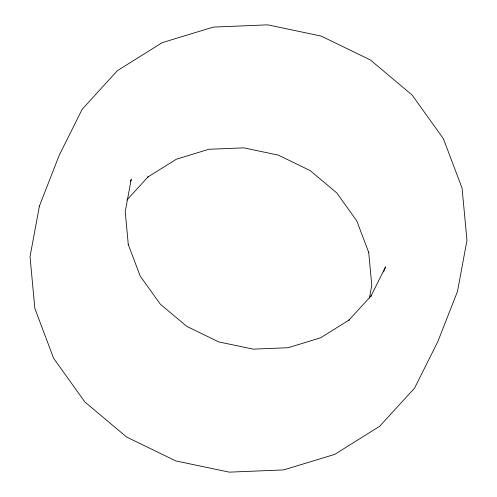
<?xml version="1.0" encoding="UTF-8"?>
<svg xmlns="http://www.w3.org/2000/svg" width="497" height="497" viewBox="0 0 497 497"><rect width="100%" height="100%" fill="white"/><g stroke="black" fill="none" stroke-linecap="round" stroke-linejoin="round"><path stroke-width="0.75" d="M369.401 298.094L371.775 285.303L368.693 252.178L368.786 252.625L356.803 220.923L336.736 192.886L310.035 170.514L278.258 155.095L243.741 147.851L208.839 149.28L176.342 159.226L147.771 177.056L148.168 176.777L126.853 200.067M130.562 181.306L131.227 179.336L125.225 211.697L128.307 244.822L128.214 244.375L140.197 276.077L160.264 304.114L186.965 326.486L218.742 341.905L253.259 349.149L288.161 347.72L320.658 337.774L349.229 319.944L348.832 320.223L371.191 295.796L370.905 296.243L385.573 266.87L383.603 271.896M39.412 206.081L30.031 256.676L34.852 308.463L53.614 358.287L84.869 401.961L126.648 437.056L175.851 460.936L229.297 472.15L283.632 469.913L334.705 454.388L379.602 426.333L414.548 388.145L437.789 341.719L457.482 291.453L466.969 240.324L462.055 188.09L443.386 138.713L412.131 95.039L370.352 59.944L321.149 36.064L267.703 24.85L213.368 27.087L162.295 42.612L117.398 70.667L82.167 109.303L59.211 155.281L39.412 206.081"/></g></svg>
